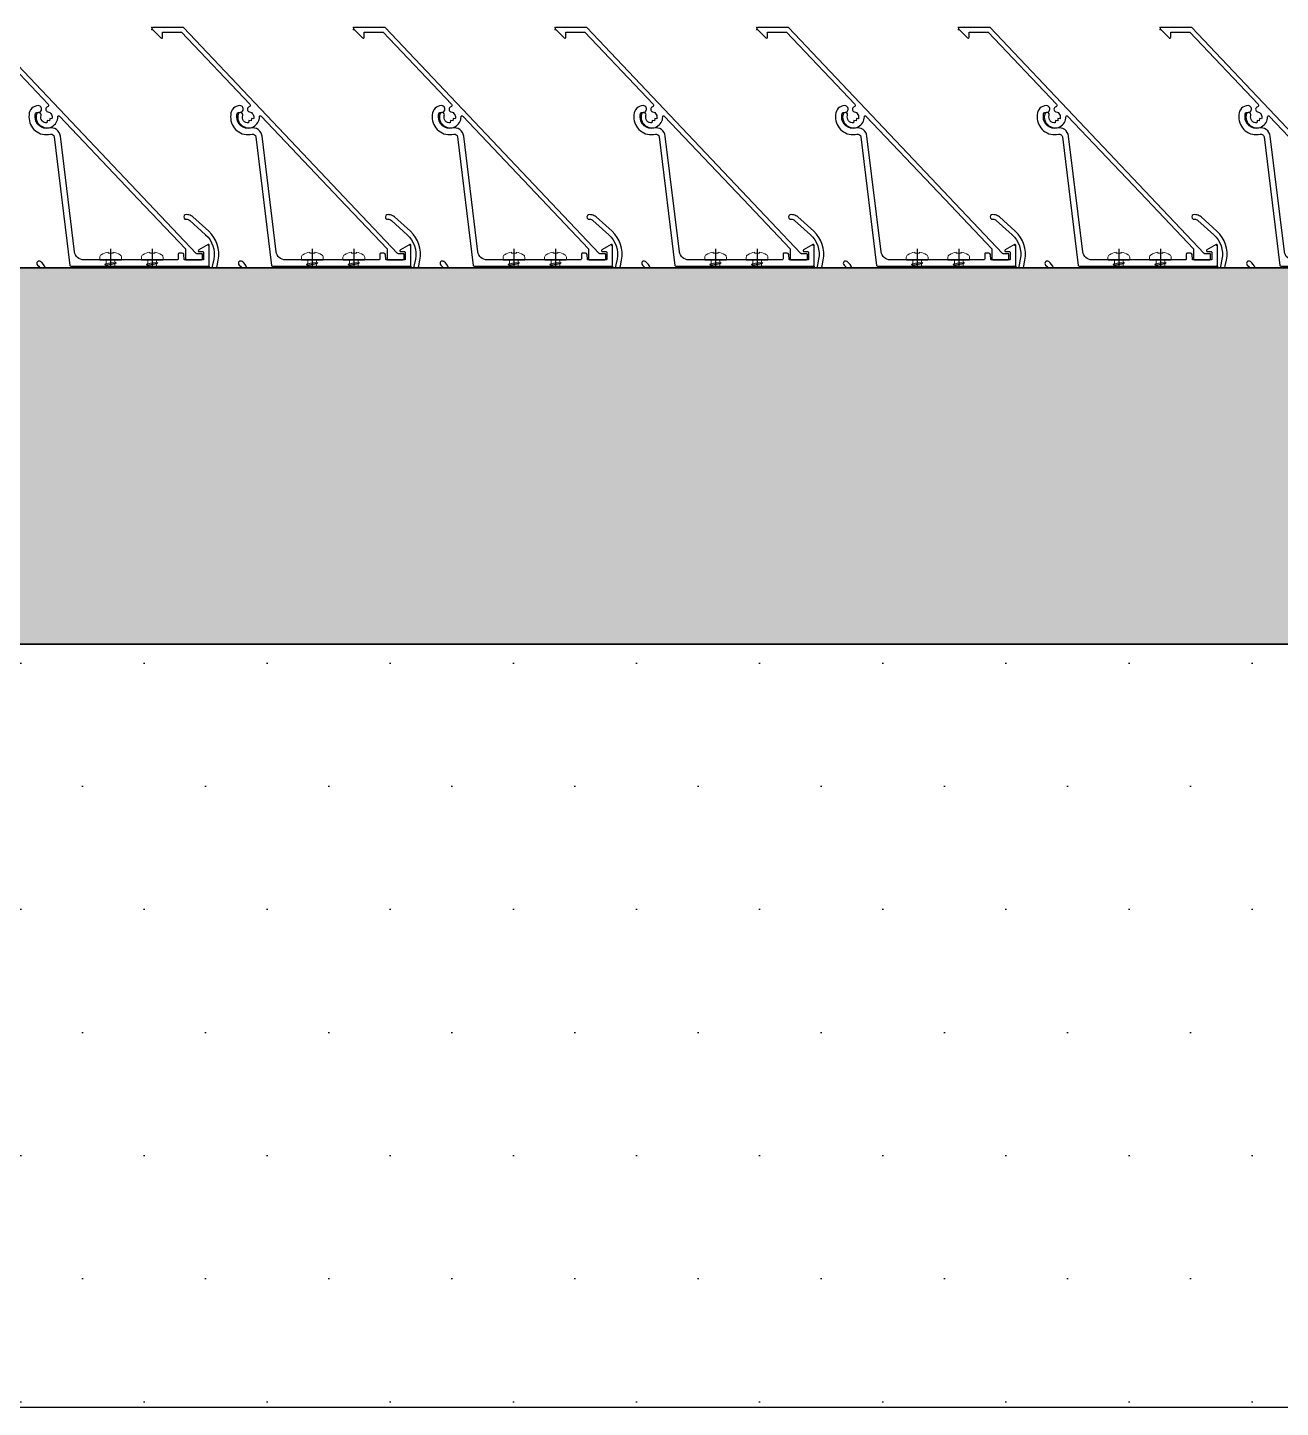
# Model space of a CAD drawing. Header units: millimetres. Extents: x -4391136 to -1798569, y -886572 to -291056.
# Drawn here: x -2460245.8 to -2459841.9, y -383660.9 to -383216.1 of the extents above; entities that cross this region are included whole.
import ezdxf

# ---------------------------------------------------------------- set-up
doc = ezdxf.new("R2010")
doc.units = ezdxf.units.MM
doc.set_wipeout_variables(frame=1)
doc.linetypes.add('CENTER', pattern=[50.8, 31.75, -6.35, 6.35, -6.35])
doc.linetypes.add('Xref-C-1-PP17-AR-2214-01-B$0$Hidden', pattern=[7.1438, 4.7625, -2.3813])
for name, color, linetype in [('010 - ASPG_ACCESSORIES_MAIN_COLOR_1', 7, 'Continuous'), ('010 - ASPG_EXTR_MAIN_COLOR_2', 7, 'Continuous'), ('010 - ASPG_FLASHING_HATCH_', 7, 'Continuous'), ('010 - ASPG_FLASHING_MAIN_COLOR_2', 7, 'Continuous'), ('010 - ASPG_FLASHING_MAIN_COLOR_4', 7, 'Continuous'), ('010 - ASPG_FLASHING_WIPEOUT_', 7, 'Continuous'), ('010 - ASPG_FRAMING_MAIN_COLOR_1', 7, 'Continuous'), ('010 - ASPG_FRAMING_MAIN_COLOR_2', 7, 'Continuous'), ('010 - ASPG_FRAMING_SUB_COLOR_2', 7, 'Continuous'), ('010 - ASPG_FRAMING_WIPEOUT_', 7, 'Continuous'), ('_PP-Dim', 7, 'Continuous'), ('BOLT & SCREW', 7, 'Continuous'), ('Center Line', 7, 'CENTER'), ('Xref-C-1-PP17-AR-2214-01-B$0$A-DETL-MBND', 7, 'Xref-C-1-PP17-AR-2214-01-B$0$Hidden'), ('Xref-C-1-PP17-AR-2214-01-B$0$A-FLOR-E', 7, 'Continuous'), ('Xref-C-1-PP17-AR-2214-01-B$0$A-GLAZ-CURT', 7, 'Continuous'), ('Xref-C-1-PP17-AR-2214-01-B$0$WALL-E', 7, 'Continuous')]:
    doc.layers.add(name, color=color, linetype=linetype)
doc.layers.add('010 - ASPG_EXTR_DEF_SUB', color=7, linetype='Continuous', plot=False)
doc.layers.add('12-GRID', color=7, linetype='CENTER', lineweight=13)
doc.layers.add('SCREW', color=7, linetype='Continuous', lineweight=5)

# ---------------------------------------------------------------- blocks, each defined once
blk = doc.blocks.new('Xref-C-1-PP17-AR-2214-01-B$0$DPA_Curved type B - Curved Type B-V74-ENTRANCE 2 - LOWER ROOF FLOOR PLAN01-flat-3')
at = {"layer": 'Xref-C-1-PP17-AR-2214-01-B$0$A-GLAZ-CURT', "color": 7}
for p, q in [((0, -750), (0, 750)), ((0, 750), (0, -750))]:
    blk.add_line(p, q, dxfattribs=at)
blk = doc.blocks.new('W-1-PP17-ENT2_REV00_20260526-152612_EX_LOPF-1')
at = {"layer": 'Xref-C-1-PP17-AR-2214-01-B$0$A-DETL-MBND', "color": 7}
blk.add_line((-13435, -200), (970, -200), dxfattribs=at)
at = {"layer": 'Xref-C-1-PP17-AR-2214-01-B$0$A-FLOR-E', "color": 7}
blk.add_line((-10700, -400), (-15935, -400), dxfattribs=at)
at = {"layer": 'Xref-C-1-PP17-AR-2214-01-B$0$WALL-E', "color": 7}
blk.add_line((-15935, -400), (-10700, -400), dxfattribs=at)
at = {"color": 7, "rotation": 270}
blk.add_blockref('Xref-C-1-PP17-AR-2214-01-B$0$DPA_Curved type B - Curved Type B-V74-ENTRANCE 2 - LOWER ROOF FLOOR PLAN01-flat-3', (-12685, -200), dxfattribs=at)
blk = doc.blocks.new('*U1989')
at = {"color": 7}
blk.add_wipeout([(-2861.05, 0), (2700.42, 0), (2700.42, 119.92), (-2861.05, 119.92)], dxfattribs=at).dxf.layer = '010 - ASPG_FRAMING_WIPEOUT_'
at = {"layer": '010 - ASPG_FRAMING_MAIN_COLOR_1', "color": 7}
for p, q in [((2700.42, 119.92), (-2861.05, 119.92)), ((-2861.05, 114.85), (2700.42, 114.85)), ((-2861.05, 109.54), (2700.42, 109.54)), ((-2861.05, 10.38), (2700.42, 10.38)), ((-2861.05, 5.31), (2700.42, 5.31)), ((-2861.05, 0), (2700.42, 0))]:
    blk.add_line(p, q, dxfattribs=at)
blk = doc.blocks.new('PZG35-9D5')
at = {"layer": 'Center Line', "color": 7}
blk.add_line((0, 3.73), (0, -10.53), dxfattribs=at)
at = {"layer": 'SCREW', "color": 7}
for p, q in [((-1.4, 0), (-1.4, -1.09)), ((1.4, 0), (1.4, -0.59)), ((-1.85, -1.4), (1.85, -0.9)), ((-1.85, -1.4), (-1.4, -1.09)), ((-1.85, -1.4), (-1.4, -1.71)), ((-1.85, -2.7), (1.85, -2.2)), ((-1.85, -2.7), (-1.4, -2.39)), ((-1.85, -2.7), (-1.4, -3.01)), ((-1.85, -4), (-1.4, -3.69)), ((-1.85, -4), (-0.99, -3.88)), ((-1.85, -4), (-1.4, -4.31)), ((-1.4, -1.09), (1.4, -0.59)), ((-1.4, -1.71), (1.4, -1.21)), ((-1.4, -1.71), (-1.4, -2.39)), ((-1.4, -2.39), (1.4, -1.89)), ((-1.4, -3.01), (1.4, -2.51)), ((-1.4, -3.01), (-1.4, -3.69)), ((-1.4, -3.69), (-0.84, -3.59)), ((-1.4, -4.31), (-1.18, -4.27)), ((-1.4, -4.31), (-1.4, -8.1)), ((0.56, -3.34), (1.4, -3.19)), ((0.71, -3.65), (1.85, -3.5)), ((0.71, -3.93), (1.4, -3.81)), ((1.85, -0.9), (1.4, -0.59)), ((1.85, -0.9), (1.4, -1.21)), ((1.4, -1.21), (1.4, -1.89)), ((1.85, -2.2), (1.4, -1.89)), ((1.85, -2.2), (1.4, -2.51)), ((1.4, -2.51), (1.4, -3.19)), ((1.85, -3.5), (1.4, -3.19)), ((1.85, -3.5), (1.4, -3.81)), ((1.4, -3.81), (1.4, -4.49)), ((0, -9.5), (-1.4, -8.1)), ((0, -9.5), (1.4, -8.1)), ((0.71, -4.61), (1.4, -4.49)), ((0.71, -4.95), (1.85, -4.8)), ((0.71, -5.23), (1.4, -5.11)), ((1.85, -4.8), (1.4, -4.49)), ((1.85, -4.8), (1.4, -5.11)), ((1.4, -5.11), (1.4, -8.1))]:
    blk.add_line(p, q, dxfattribs=at)
blk.add_lwpolyline([(0, -9.5), (0.71, -5.23), (0.71, -3.6, 0.417657), (0.41, -3.3, 0.108102), (-0.84, -3.59), (-1.4, -4.7)], format="xyb", dxfattribs=at)
blk = doc.blocks.new('*U3396')
at = {"layer": 'SCREW', "color": 7}
blk.add_lwpolyline([(3.03, 1.78, 0.09906), (0.8, 2.55), (0.8, 2.27), (-0.8, 2.27), (-0.8, 2.55, 0.09906), (-3.03, 1.78, 0.266588), (-3.5, 0.96), (-3.5, 0.2, 0.414214), (-3.3, 0), (3.3, 0, 0.414214), (3.5, 0.2), (3.5, 0.96, 0.266588)], format="xyb", close=True, dxfattribs=at)
blk.add_blockref('PZG35-9D5', (0, 0), dxfattribs=at)
blk = doc.blocks.new('*U3399')
at = {"color": 7}
blk.add_point((0, 0), dxfattribs=at)
at = {"layer": '010 - ASPG_ACCESSORIES_MAIN_COLOR_1', "color": 7}
blk.add_lwpolyline([(-39.7, -0.6, 0.414214), (-40, -0.9), (-40, -7.37, 0.57735), (-39.65, -7.57), (-36.64, -5.83, 0.767327), (-36.79, -5.3), (-37.9, -5.3, -0.414214), (-38.2, -5), (-38.2, -2.8, -0.414214), (-38, -2.6), (-32.18, -2.6, -0.388879), (-31.98, -2.78), (-31.85, -4.34, 0.388879), (-31.35, -4.8), (-30.3, -4.8, 0.414214), (-30, -4.5), (-30, -2.9, -0.414214), (-29.7, -2.6), (0.41, -2.6, -0.378969), (3.39, -5.24), (7.95, -42.52, 0.446593), (11.62, -45.08, -0.489802), (16.08, -48.68), (16.06, -49.36, -0.18248), (15.8, -50.02, -0.267949), (15.33, -50.17, 1.122115), (15.1, -52.34, 0.405004), (18.06, -49.4), (18.08, -48.72, 0.489805), (11.16, -43.13, -0.446597), (9.94, -42.28), (4.87, -0.85, 0.364176), (4.57, -0.6)], format="xyb", close=True, dxfattribs=at)
at = {"layer": '010 - ASPG_EXTR_DEF_SUB', "color": 7}
for p in [(-40, -0.5), (43.44, -76.9), (43.44, -77.5)]:
    blk.add_point(p, dxfattribs=at)
at = {"layer": '010 - ASPG_EXTR_MAIN_COLOR_2', "color": 7}
blk.add_lwpolyline([(11.37, -48.15), (11.47, -47.44), (12.18, -47.56), (12.29, -46.79, -0.535538), (14.19, -49.17, 0.991572), (15.66, -49.58, 1.157025), (8.79, -48.77, -0.688558), (8.27, -48.99), (-17.14, -22.17), (-32.34, -6.13), (-32.34, -2.9, 0.414312), (-32.64, -2.6), (-37.54, -2.6, 0.414116), (-37.84, -2.9), (-37.84, -4.3, 0.414214), (-37.54, -4.6), (-35.99, -4.6, -0.205895), (-35.77, -4.69), (33.23, -77.5), (43.14, -77.5, 0.668179), (43.36, -76.99), (40.52, -74.15, 0.668179), (40.01, -74.36), (40.01, -76), (33.87, -76), (11.86, -52.78, -0.558354), (12.08, -51.95, 0.766275), (12.04, -50.39, -0.438583), (10.71, -48.05)], format="xyb", close=True, dxfattribs=at)
at = {"layer": 'SCREW', "color": 7, "rotation": 180}
for p in [(-21.65, -2.5), (-8.24, -2.5)]:
    blk.add_blockref('*U3396', p, dxfattribs=at)
blk = doc.blocks.new('*U3050')
at = {"color": 7}
blk.add_wipeout([(1440, 4), (60, 4), (60, 69.3), (1440, 69.3)], dxfattribs=at).dxf.layer = '010 - ASPG_FRAMING_WIPEOUT_'
at = {"layer": '010 - ASPG_FRAMING_MAIN_COLOR_2', "color": 7}
blk.add_lwpolyline([(1410, 69.3), (90, 69.3), (90, 6), (1410, 6)], close=True, dxfattribs=at)
at = {"layer": '010 - ASPG_FRAMING_SUB_COLOR_2', "color": 7}
for points in [[(1440, 4), (60, 4), (60, 69.3), (1440, 69.3)], [(60, 2), (60, 4), (1440, 4), (1440, 2)]]:
    blk.add_lwpolyline(points, close=True, dxfattribs=at)
at = {"color": 7, "xscale": -1, "rotation": 180}
for p in [(741.77, 69.3), (806.77, 69.3), (871.77, 69.3), (936.77, 69.3), (1001.77, 69.3), (1066.77, 69.3), (1131.77, 69.3)]:
    blk.add_blockref('*U3399', p, dxfattribs=at)
blk = doc.blocks.new('W-1-PP17-ENT2_REV00_20260528-225335_ASPG_UPPF')
at = {"color": 7, "xscale": -1}
blk.add_blockref('*U3050', (-11939, -152), dxfattribs=at)
at = {"color": 7, "rotation": 180}
blk.add_blockref('*U1989', (-13570, -200), dxfattribs=at)
blk = doc.blocks.new('*U3395')
at = {"layer": '12-GRID', "color": 7, "linetype": 'CENTER'}
for p, q in [((0, -6.2), (0, 2.2)), ((-4.2, -2), (4.2, -2))]:
    blk.add_line(p, q, dxfattribs=at)
at = {"layer": 'BOLT & SCREW', "color": 7}
for p, q in [((-0.55, -1.77), (-1.77, -1.56)), ((-0.55, -2.23), (-1.77, -2.44)), ((-0.46, -1.77), (-0.88, -1.56)), ((-0.46, -2.23), (-0.88, -2.44)), ((-0.23, -1.45), (-0.44, -0.23)), ((-0.23, -1.54), (-0.44, -1.12)), ((-0.23, -2.46), (-0.44, -2.88)), ((-0.23, -2.55), (-0.44, -3.77)), ((0.23, -1.45), (0.44, -0.23)), ((0.23, -1.54), (0.44, -1.12)), ((0.44, -2.88), (0.23, -2.46)), ((0.23, -2.55), (0.44, -3.77)), ((0.46, -1.77), (0.88, -1.56)), ((0.46, -2.23), (0.88, -2.44)), ((0.55, -1.77), (1.77, -1.56)), ((0.55, -2.23), (1.77, -2.44))]:
    blk.add_line(p, q, dxfattribs=at)
for points in [[(-1.77, -1.56), (-0.88, -1.56, 0.414214), (-0.44, -1.12), (-0.44, -0.23), (0.44, -0.23), (0.44, -1.12, 0.414214), (0.88, -1.56), (1.77, -1.56), (1.77, -2.44), (0.88, -2.44, 0.414214), (0.44, -2.88), (0.44, -3.77), (-0.44, -3.77), (-0.44, -2.88, 0.414214), (-0.88, -2.44), (-1.77, -2.44)], [(0.23, -2.46, -0.414214), (0.46, -2.23), (0.55, -2.23), (0.55, -1.77), (0.46, -1.77, -0.414214), (0.23, -1.54), (0.23, -1.45), (-0.23, -1.45), (-0.23, -1.54, -0.414214), (-0.46, -1.77), (-0.55, -1.77), (-0.55, -2.23), (-0.46, -2.23, -0.414214), (-0.23, -2.46), (-0.23, -2.55), (0.23, -2.55)]]:
    blk.add_lwpolyline(points, format="xyb", close=True, dxfattribs=at)
blk.add_circle((0, -2), 3.5, dxfattribs=at)
blk = doc.blocks.new('*U3043')
at = {"layer": '010 - ASPG_EXTR_DEF_SUB', "color": 7}
for p in [(650, 0), (715, 0), (780, 0), (845, 0), (910, 0), (975, 0)]:
    blk.add_point(p, dxfattribs=at)
at = {"layer": '010 - ASPG_EXTR_MAIN_COLOR_2', "color": 7}
for points in [[(628.99, 68.57), (630.98, 68.57, -0.044131), (631.47, 68.5, -0.125846), (633.96, 67.21, -0.098851), (634.82, 66.03, -0.205828), (634.79, 61.2, -0.115116), (631.37, 57.18, 0.822373), (632.46, 56.1, 0.109185), (636.15, 60.56, 0.208323), (636.19, 66.64, 0.100528), (634.97, 68.32, 0.145116), (631.29, 70.07), (615.76, 70.07, 0.433659)], [(1043.56, 29.38, 0.030674), (1028.46, 15.06, 0.4171), (1029.11, 5.27, 0.935553), (1030.1, 6.41, -0.43441), (1029.8, 14.29, -0.014998), (1036.92, 21.45, -0.738349)]]:
    blk.add_lwpolyline(points, format="xyb", dxfattribs=at)
for points in [[(680.76, 70.07, 0.433659), (680.46, 69.75), (680.84, 63.96, 0.082069), (680.86, 63.87, 0.720654), (682.33, 63.97, 0.079224), (682.34, 64.07), (682.07, 68.14, -0.433659), (682.47, 68.57), (690.86, 68.57, -0.607385), (691.35, 67.62, -0.045829), (672.78, 45.76, -0.560492), (672.29, 45.89, 0.31786), (669.21, 48.24, 0.953288), (669.08, 46.72, -2.423004), (667.26, 44.89, 0.952315), (665.74, 44.76, 0.300821), (667.89, 41.76, -0.560492), (667.98, 41.25, -0.019425), (658.62, 33.46, -0.552501), (658.15, 33.64, 0.344461), (654.99, 36.3, 0.952015), (654.86, 34.78, -2.423186), (653.04, 32.95, 0.952015), (651.52, 32.82, 0.2854), (653.49, 29.89, -0.553378), (653.56, 29.38, 0.030674), (638.46, 15.06, 0.4171), (639.11, 5.27, 0.935553), (640.1, 6.41, -0.43441), (639.8, 14.29, -0.014998), (646.92, 21.45, -0.738349), (649.92, 19.76, 0.004917), (646.81, 4.8, 0.263611), (649.88, -4.46), (655, -9.08, 0.125884), (656.27, -9.75, 0.044275), (657.09, -9.87, 1.107655), (657.13, -8.33, -0.215596), (656.02, -7.99), (650.89, -3.35, -0.263611), (648.28, 4.51, -0.004855), (651.34, 19.26, 0.23396), (650.82, 21.95, -0.24081), (650.71, 24.9, -0.104157), (650.78, 25), (652.99, 26.93, -0.229021), (655.7, 26.89, -0.381721), (660.27, 9.07, 0.977382), (661.62, 8.41, 0.361105), (657.41, 27.5, -0.496126), (657.44, 30.69, 0.003188), (659.06, 31.9, -0.002827), (660.56, 33.07, 0.077048), (693.74, 68.44, -0.247674), (693.99, 68.57), (695.98, 68.57, -0.044131), (696.47, 68.5, -0.125846), (698.96, 67.21, -0.098851), (699.82, 66.03, -0.205828), (699.79, 61.2, -0.115116), (696.37, 57.18, 0.822373), (697.46, 56.1, 0.109185), (701.15, 60.56, 0.208323), (701.19, 66.64, 0.100528), (699.97, 68.32, 0.145116), (696.29, 70.07)], [(745.76, 70.07, 0.433659), (745.46, 69.75), (745.84, 63.96, 0.082069), (745.86, 63.87, 0.720654), (747.33, 63.97, 0.079224), (747.34, 64.07), (747.07, 68.14, -0.433659), (747.47, 68.57), (755.86, 68.57, -0.607385), (756.35, 67.62, -0.045829), (737.78, 45.76, -0.560492), (737.29, 45.89, 0.31786), (734.21, 48.24, 0.953288), (734.08, 46.72, -2.423004), (732.26, 44.89, 0.952315), (730.74, 44.76, 0.300821), (732.89, 41.76, -0.560492), (732.98, 41.25, -0.019425), (723.62, 33.46, -0.552501), (723.15, 33.64, 0.344461), (719.99, 36.3, 0.952015), (719.86, 34.78, -2.423186), (718.04, 32.95, 0.952015), (716.52, 32.82, 0.2854), (718.49, 29.89, -0.553378), (718.56, 29.38, 0.030674), (703.46, 15.06, 0.4171), (704.11, 5.27, 0.935553), (705.1, 6.41, -0.43441), (704.8, 14.29, -0.014998), (711.92, 21.45, -0.738349), (714.92, 19.76, 0.004917), (711.81, 4.8, 0.263611), (714.88, -4.46), (720, -9.08, 0.125884), (721.27, -9.75, 0.044275), (722.09, -9.87, 1.107655), (722.13, -8.33, -0.215596), (721.02, -7.99), (715.89, -3.35, -0.263611), (713.28, 4.51, -0.004855), (716.34, 19.26, 0.23396), (715.82, 21.95, -0.24081), (715.71, 24.9, -0.104157), (715.78, 25), (717.99, 26.93, -0.229021), (720.7, 26.89, -0.381721), (725.27, 9.07, 0.977382), (726.62, 8.41, 0.361105), (722.41, 27.5, -0.496126), (722.44, 30.69, 0.003188), (724.06, 31.9, -0.002827), (725.56, 33.07, 0.077048), (758.74, 68.44, -0.247674), (758.99, 68.57), (760.98, 68.57, -0.044131), (761.47, 68.5, -0.125846), (763.96, 67.21, -0.098851), (764.82, 66.03, -0.205828), (764.79, 61.2, -0.115116), (761.37, 57.18, 0.822373), (762.46, 56.1, 0.109185), (766.15, 60.56, 0.208323), (766.19, 66.64, 0.100528), (764.97, 68.32, 0.145116), (761.29, 70.07)], [(810.76, 70.07, 0.433659), (810.46, 69.75), (810.84, 63.96, 0.082069), (810.86, 63.87, 0.720654), (812.33, 63.97, 0.079224), (812.34, 64.07), (812.07, 68.14, -0.433659), (812.47, 68.57), (820.86, 68.57, -0.607385), (821.35, 67.62, -0.045829), (802.78, 45.76, -0.560492), (802.29, 45.89, 0.31786), (799.21, 48.24, 0.953288), (799.08, 46.72, -2.423004), (797.26, 44.89, 0.952315), (795.74, 44.76, 0.300821), (797.89, 41.76, -0.560492), (797.98, 41.25, -0.019425), (788.62, 33.46, -0.552501), (788.15, 33.64, 0.344461), (784.99, 36.3, 0.952015), (784.86, 34.78, -2.423186), (783.04, 32.95, 0.952015), (781.52, 32.82, 0.2854), (783.49, 29.89, -0.553378), (783.56, 29.38, 0.030674), (768.46, 15.06, 0.4171), (769.11, 5.27, 0.935553), (770.1, 6.41, -0.43441), (769.8, 14.29, -0.014998), (776.92, 21.45, -0.738349), (779.92, 19.76, 0.004917), (776.81, 4.8, 0.263611), (779.88, -4.46), (785, -9.08, 0.125884), (786.27, -9.75, 0.044275), (787.09, -9.87, 1.107655), (787.13, -8.33, -0.215596), (786.02, -7.99), (780.89, -3.35, -0.263611), (778.28, 4.51, -0.004855), (781.34, 19.26, 0.23396), (780.82, 21.95, -0.24081), (780.71, 24.9, -0.104157), (780.78, 25), (782.99, 26.93, -0.229021), (785.7, 26.89, -0.381721), (790.27, 9.07, 0.977382), (791.62, 8.41, 0.361105), (787.41, 27.5, -0.496126), (787.44, 30.69, 0.003188), (789.06, 31.9, -0.002827), (790.56, 33.07, 0.077048), (823.74, 68.44, -0.247674), (823.99, 68.57), (825.98, 68.57, -0.044131), (826.47, 68.5, -0.125846), (828.96, 67.21, -0.098851), (829.82, 66.03, -0.205828), (829.79, 61.2, -0.115116), (826.37, 57.18, 0.822373), (827.46, 56.1, 0.109185), (831.15, 60.56, 0.208323), (831.19, 66.64, 0.100528), (829.97, 68.32, 0.145116), (826.29, 70.07)], [(875.76, 70.07, 0.433659), (875.46, 69.75), (875.84, 63.96, 0.082069), (875.86, 63.87, 0.720654), (877.33, 63.97, 0.079224), (877.34, 64.07), (877.07, 68.14, -0.433659), (877.47, 68.57), (885.86, 68.57, -0.607385), (886.35, 67.62, -0.045829), (867.78, 45.76, -0.560492), (867.29, 45.89, 0.31786), (864.21, 48.24, 0.953288), (864.08, 46.72, -2.423004), (862.26, 44.89, 0.952315), (860.74, 44.76, 0.300821), (862.89, 41.76, -0.560492), (862.98, 41.25, -0.019425), (853.62, 33.46, -0.552501), (853.15, 33.64, 0.344461), (849.99, 36.3, 0.952015), (849.86, 34.78, -2.423186), (848.04, 32.95, 0.952015), (846.52, 32.82, 0.2854), (848.49, 29.89, -0.553378), (848.56, 29.38, 0.030674), (833.46, 15.06, 0.4171), (834.11, 5.27, 0.935553), (835.1, 6.41, -0.43441), (834.8, 14.29, -0.014998), (841.92, 21.45, -0.738349), (844.92, 19.76, 0.004917), (841.81, 4.8, 0.263611), (844.88, -4.46), (850, -9.08, 0.125884), (851.27, -9.75, 0.044275), (852.09, -9.87, 1.107655), (852.13, -8.33, -0.215596), (851.02, -7.99), (845.89, -3.35, -0.263611), (843.28, 4.51, -0.004855), (846.34, 19.26, 0.23396), (845.82, 21.95, -0.24081), (845.71, 24.9, -0.104157), (845.78, 25), (847.99, 26.93, -0.229021), (850.7, 26.89, -0.381721), (855.27, 9.07, 0.977382), (856.62, 8.41, 0.361105), (852.41, 27.5, -0.496126), (852.44, 30.69, 0.003188), (854.06, 31.9, -0.002827), (855.56, 33.07, 0.077048), (888.74, 68.44, -0.247674), (888.99, 68.57), (890.98, 68.57, -0.044131), (891.47, 68.5, -0.125846), (893.96, 67.21, -0.098851), (894.82, 66.03, -0.205828), (894.79, 61.2, -0.115116), (891.37, 57.18, 0.822373), (892.46, 56.1, 0.109185), (896.15, 60.56, 0.208323), (896.19, 66.64, 0.100528), (894.97, 68.32, 0.145116), (891.29, 70.07)], [(940.76, 70.07, 0.433659), (940.46, 69.75), (940.84, 63.96, 0.082069), (940.86, 63.87, 0.720654), (942.33, 63.97, 0.079224), (942.34, 64.07), (942.07, 68.14, -0.433659), (942.47, 68.57), (950.86, 68.57, -0.607385), (951.35, 67.62, -0.045829), (932.78, 45.76, -0.560492), (932.29, 45.89, 0.31786), (929.21, 48.24, 0.953288), (929.08, 46.72, -2.423004), (927.26, 44.89, 0.952315), (925.74, 44.76, 0.300821), (927.89, 41.76, -0.560492), (927.98, 41.25, -0.019425), (918.62, 33.46, -0.552501), (918.15, 33.64, 0.344461), (914.99, 36.3, 0.952015), (914.86, 34.78, -2.423186), (913.04, 32.95, 0.952015), (911.52, 32.82, 0.2854), (913.49, 29.89, -0.553378), (913.56, 29.38, 0.030674), (898.46, 15.06, 0.4171), (899.11, 5.27, 0.935553), (900.1, 6.41, -0.43441), (899.8, 14.29, -0.014998), (906.92, 21.45, -0.738349), (909.92, 19.76, 0.004917), (906.81, 4.8, 0.263611), (909.88, -4.46), (915, -9.08, 0.125884), (916.27, -9.75, 0.044275), (917.09, -9.87, 1.107655), (917.13, -8.33, -0.215596), (916.02, -7.99), (910.89, -3.35, -0.263611), (908.28, 4.51, -0.004855), (911.34, 19.26, 0.23396), (910.82, 21.95, -0.24081), (910.71, 24.9, -0.104157), (910.78, 25), (912.99, 26.93, -0.229021), (915.7, 26.89, -0.381721), (920.27, 9.07, 0.977382), (921.62, 8.41, 0.361105), (917.41, 27.5, -0.496126), (917.44, 30.69, 0.003188), (919.06, 31.9, -0.002827), (920.56, 33.07, 0.077048), (953.74, 68.44, -0.247674), (953.99, 68.57), (955.98, 68.57, -0.044131), (956.47, 68.5, -0.125846), (958.96, 67.21, -0.098851), (959.82, 66.03, -0.205828), (959.79, 61.2, -0.115116), (956.37, 57.18, 0.822373), (957.46, 56.1, 0.109185), (961.15, 60.56, 0.208323), (961.19, 66.64, 0.100528), (959.97, 68.32, 0.145116), (956.29, 70.07)], [(1005.76, 70.07, 0.433659), (1005.46, 69.75), (1005.84, 63.96, 0.082069), (1005.86, 63.87, 0.720654), (1007.33, 63.97, 0.079224), (1007.34, 64.07), (1007.07, 68.14, -0.433659), (1007.47, 68.57), (1015.86, 68.57, -0.607385), (1016.35, 67.62, -0.045829), (997.78, 45.76, -0.560492), (997.29, 45.89, 0.31786), (994.21, 48.24, 0.953288), (994.08, 46.72, -2.423004), (992.26, 44.89, 0.952315), (990.74, 44.76, 0.300821), (992.89, 41.76, -0.560492), (992.98, 41.25, -0.019425), (983.62, 33.46, -0.552501), (983.15, 33.64, 0.344461), (979.99, 36.3, 0.952015), (979.86, 34.78, -2.423186), (978.04, 32.95, 0.952015), (976.52, 32.82, 0.2854), (978.49, 29.89, -0.553378), (978.56, 29.38, 0.030674), (963.46, 15.06, 0.4171), (964.11, 5.27, 0.935553), (965.1, 6.41, -0.43441), (964.8, 14.29, -0.014998), (971.92, 21.45, -0.738349), (974.92, 19.76, 0.004917), (971.81, 4.8, 0.263611), (974.88, -4.46), (980, -9.08, 0.125884), (981.27, -9.75, 0.044275), (982.09, -9.87, 1.107655), (982.13, -8.33, -0.215596), (981.02, -7.99), (975.89, -3.35, -0.263611), (973.28, 4.51, -0.004855), (976.34, 19.26, 0.23396), (975.82, 21.95, -0.24081), (975.71, 24.9, -0.104157), (975.78, 25), (977.99, 26.93, -0.229021), (980.7, 26.89, -0.381721), (985.27, 9.07, 0.977382), (986.62, 8.41, 0.361105), (982.41, 27.5, -0.496126), (982.44, 30.69, 0.003188), (984.06, 31.9, -0.002827), (985.56, 33.07, 0.077048), (1018.74, 68.44, -0.247674), (1018.99, 68.57), (1020.98, 68.57, -0.044131), (1021.47, 68.5, -0.125846), (1023.96, 67.21, -0.098851), (1024.82, 66.03, -0.205828), (1024.79, 61.2, -0.115116), (1021.37, 57.18, 0.822373), (1022.46, 56.1, 0.109185), (1026.15, 60.56, 0.208323), (1026.19, 66.64, 0.100528), (1024.97, 68.32, 0.145116), (1021.29, 70.07)]]:
    blk.add_lwpolyline(points, format="xyb", close=True, dxfattribs=at)
at = {"color": 7, "rotation": 179.999999999989}
for p in [(669.09, 42.89), (734.09, 42.89), (799.09, 42.89), (864.09, 42.89), (929.09, 42.89), (994.09, 42.89), (654.87, 30.95), (719.87, 30.95), (784.87, 30.95), (849.87, 30.95), (914.87, 30.95), (979.87, 30.95)]:
    blk.add_blockref('*U3395', p, dxfattribs=at)
blk = doc.blocks.new('*U3053')
at = {"color": 7}
blk.add_wipeout([(0, -52), (3000, -52), (3000, -298), (0, -298)], dxfattribs=at).dxf.layer = '010 - ASPG_FLASHING_WIPEOUT_'
at = {"layer": '010 - ASPG_FLASHING_HATCH_'}
h = blk.add_hatch(dxfattribs=at)
h.set_pattern_fill('DOTS', scale=0.5)
h.set_pattern_definition([(0, (0, 0), (19.84375, 39.6875), [0, -39.6875])])
h.paths.add_polyline_path([(0, -52), (3000, -52), (3000, -298), (0, -298)])
at = {"layer": '010 - ASPG_FLASHING_MAIN_COLOR_2', "color": 7}
blk.add_lwpolyline([(0, -52), (3000, -52), (3000, -298), (0, -298)], close=True, dxfattribs=at)
at = {"color": 7}
blk.add_wipeout([(0, 69.3), (3000, 69.3), (3000, -52), (0, -52)], dxfattribs=at).dxf.layer = '010 - ASPG_FLASHING_WIPEOUT_'
at = {"layer": '010 - ASPG_FLASHING_HATCH_'}
h = blk.add_hatch(dxfattribs=at)
h.set_pattern_fill('DOTS', scale=0.1)
h.set_pattern_definition([(0, (0, 0), (3.96875, 7.9375), [0, -7.9375])])
h.paths.add_polyline_path([(0, 69.3), (3000, 69.3), (3000, -52), (0, -52)])
at = {"layer": '010 - ASPG_FLASHING_MAIN_COLOR_4', "color": 7}
blk.add_lwpolyline([(0, 69.3), (3000, 69.3), (3000, -52), (0, -52)], close=True, dxfattribs=at)

msp = doc.modelspace()

# ---------------------------------------------------------------- block references
at = {"color": 7}
msp.add_blockref('W-1-PP17-ENT2_REV00_20260528-225335_ASPG_UPPF', (-2447156.51, -383210.87), dxfattribs=at)

# ---------------------------------------------------------------- next in the draw order: block references
at = {"color": 7, "rotation": 180}
msp.add_blockref('*U3043', (-2459212.52, -383286.21), dxfattribs=at)

# ---------------------------------------------------------------- next in the draw order: block references
at = {"layer": '_PP-Dim', "color": 7}
msp.add_blockref('W-1-PP17-ENT2_REV00_20260526-152612_EX_LOPF-1', (-2447156.51, -383210.87), dxfattribs=at)

# ---------------------------------------------------------------- next in the draw order: block references
at = {"color": 7}
msp.add_blockref('*U3053', (-2462095.51, -383362.87), dxfattribs=at)

doc.saveas('drawing.dxf')
